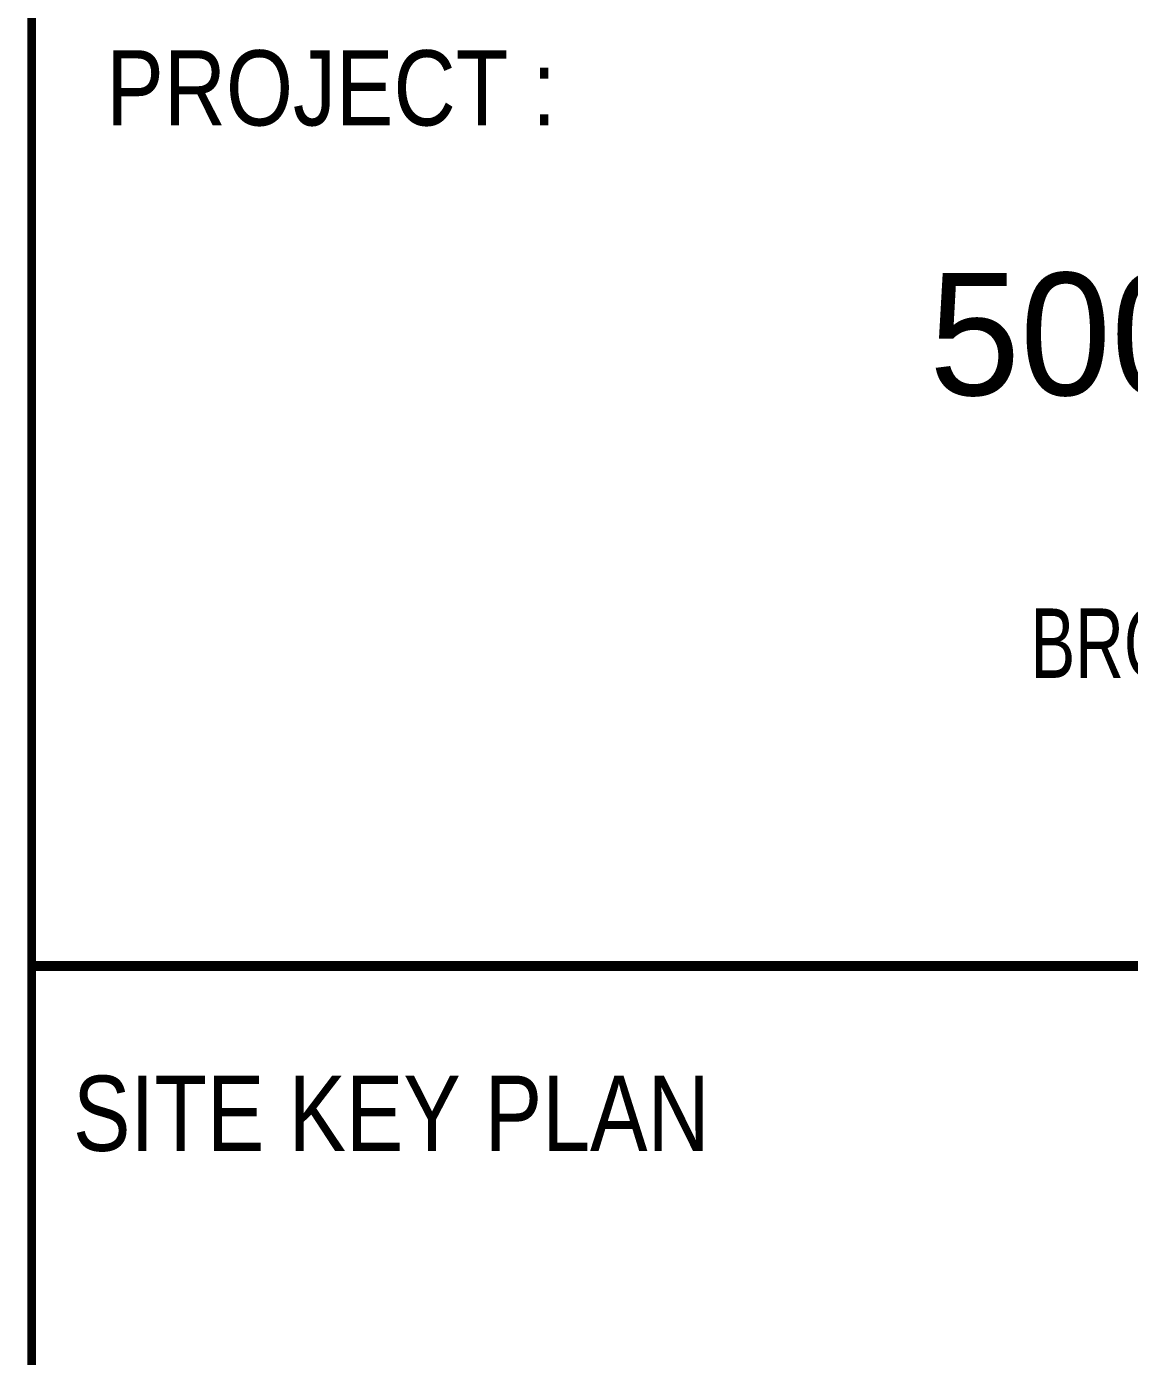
# Model space of a CAD drawing. Header units: inches. Extents: x 6239 to 53413, y 2109 to 35141.
# Drawn here: x 48159 to 49962, y 8198 to 10372 of the extents above; entities that cross this region are included whole.
import ezdxf
from ezdxf.enums import TextEntityAlignment as Align

# ---------------------------------------------------------------- set-up
doc = ezdxf.new("R2010")
doc.units = ezdxf.units.IN
doc.header["$MEASUREMENT"] = 0
for name, color, linetype in [('AR-SHEET', 3, 'Continuous'), ('FRAME', 6, 'Continuous'), ('TEXT', 8, 'Continuous')]:
    doc.layers.add(name, color=color, linetype=linetype)
doc.layers.add('schematic lines', color=110, linetype='Continuous', lineweight=25)
doc.styles.add('NEW', font='ARIALN.TTF')
doc.styles.add('style2', font='BOD_R.TTF', dxfattribs={"height": 250})
doc.styles.add('T-BLOCK-ARAR-A0$0$T-BLOCK-ARAR-A0$0$ABORD1', font='XARB.shx', dxfattribs={"height": 500})

# ---------------------------------------------------------------- blocks, each defined once
blk = doc.blocks.new('AHHMS TEMPLATE')
at = {"layer": 'FRAME', "color": 6}
for points, const_width in [([(-1493976.6, 118389.2), (-1493976.6, 77918.8)], 17.9), ([(-1493976.6, 85918.8), (-1487829.2, 85918.8)], 20.5)]:
    blk.add_lwpolyline(points, dxfattribs=dict(at, const_width=const_width))
at = {"layer": 'AR-SHEET', "lineweight": 9, "style": 'T-BLOCK-ARAR-A0$0$T-BLOCK-ARAR-A0$0$ABORD1', "width": 0.725}
blk.add_text('BRGY. LUMANIAG, LIAN, BATANGAS', height=141.821, dxfattribs=at).set_placement((-1490739.5, 86566.3), align=Align.MIDDLE)
at = {"layer": 'TEXT', "color": 2, "lineweight": 9, "style": 'NEW'}
blk.add_text('PROJECT :', height=153.69, dxfattribs=at).set_placement((-1493823.8, 87636.5))
at = {"layer": 'TEXT', "color": 2, "lineweight": 9, "style": 'style2'}
blk.add_text('500 MW Coal-Fired', height=250, dxfattribs=at).set_placement((-1490693.1, 87210.3), align=Align.MIDDLE_CENTER)
at = {"layer": 'TEXT', "color": 2, "lineweight": 9, "style": 'NEW'}
blk.add_text('SITE KEY PLAN', height=153.685, dxfattribs=at).set_placement((-1493241.3, 85617.7), align=Align.MIDDLE)

msp = doc.modelspace()

# ---------------------------------------------------------------- block references
at = {"layer": 'schematic lines', "xscale": 0.8, "yscale": 0.8, "zscale": 0.8}
msp.add_blockref('AHHMS TEMPLATE', (1243348.2, -59898.6), dxfattribs=at)

doc.saveas('drawing.dxf')
